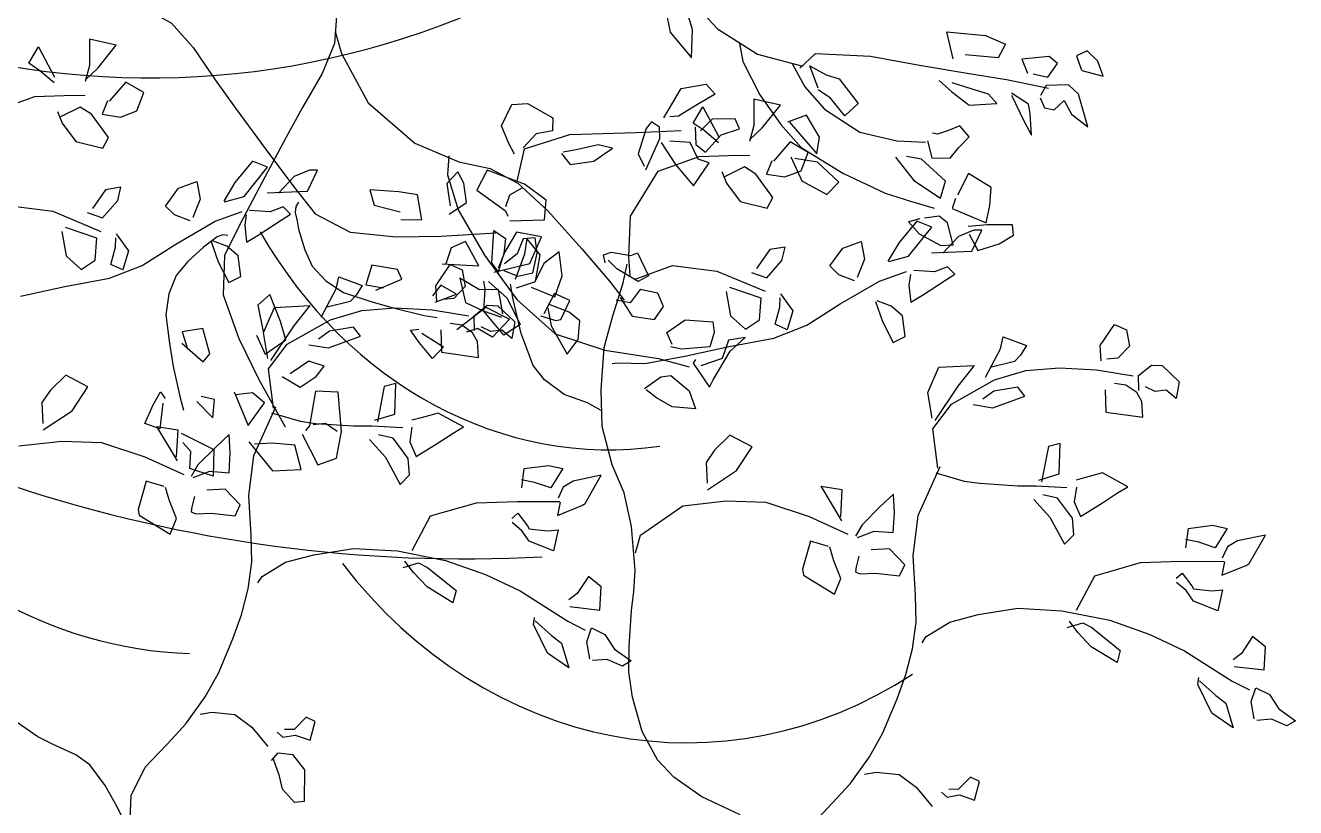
# Model space of a CAD drawing. Header units: millimetres. Extents: x 87938 to 265635, y 330093 to 434310.
# Drawn here: x 237346 to 239171, y 369978 to 371102 of the extents above; entities that cross this region are included whole.
import ezdxf

# ---------------------------------------------------------------- set-up
doc = ezdxf.new("R2010")
doc.units = ezdxf.units.MM

# ---------------------------------------------------------------- blocks, each defined once
blk = doc.blocks.new('A$C02942DF4')
at = {"linetype": 'Continuous'}
for p, q in [((4206.7, 4201), (4211, 4179.1)), ((4234, 4181.8), (4228.1, 4200.5)), ((3867.3, 4179.8), (3873.7, 4157.2)), ((4211, 4179.1), (4232.9, 4152.7)), ((4232.9, 4152.7), (4234, 4181.8)), ((4501.6, 4151.6), (4495.2, 4179.2)), ((4495.2, 4179.2), (4534.9, 4175.5)), ((4534.9, 4175.5), (4555.3, 4166.8)), ((3552.8, 4147.1), (3562.9, 4163.9)), ((3562.9, 4163.9), (3579, 4132.9)), ((3642.4, 4165.7), (3615.1, 4171.8)), ((3615.1, 4171.8), (3615.1, 4144.9)), ((3623.5, 4142.2), (3642.4, 4165.7)), ((4282.4, 4167.3), (4285.6, 4149.1)), ((4555.3, 4166.8), (4547.7, 4152.6)), ((4639.2, 4159.9), (4628, 4154.7)), ((4650.2, 4149.2), (4639.2, 4159.9)), ((3564, 4139.4), (3552.8, 4147.1)), ((3873.7, 4157.2), (3901.1, 4106.6)), ((4285.6, 4149.1), (4303, 4114.7)), ((4344.3, 4142.2), (4360.4, 4157.1)), ((4360.4, 4157.1), (4416.8, 4154.3)), ((4416.8, 4154.3), (4466.9, 4145.2)), ((4547.7, 4152.6), (4513.8, 4155.7)), ((4600, 4153.9), (4571.9, 4151.2)), ((4571.9, 4151.2), (4578, 4137.1)), ((4598.9, 4132.8), (4608.5, 4146.8)), ((4608.5, 4146.8), (4600, 4153.9)), ((4628, 4154.7), (4633.4, 4140.1)), ((4655.6, 4133.8), (4650.2, 4149.2)), ((3578.7, 4126.9), (3564, 4139.4)), ((3615.1, 4144.9), (3610.5, 4128.3)), ((3611, 4130.2), (3623.5, 4142.2)), ((4363, 4121.5), (4354.6, 4144.5)), ((4354.6, 4144.5), (4371.2, 4135.1)), ((4371.2, 4135.1), (4384.6, 4131.1)), ((4466.9, 4145.2), (4513.9, 4137.3)), ((4513.9, 4137.3), (4556.2, 4130.3)), ((4583.7, 4136.3), (4598.9, 4132.8)), ((4633.7, 4139.8), (4655.6, 4133.8)), ((3652.5, 4127.9), (3635.1, 4108.2)), ((3671, 4117.1), (3652.5, 4127.9)), ((4204.6, 4091.3), (4222.5, 4121.1)), ((4222.5, 4121.1), (4247.9, 4125.6)), ((4247.9, 4125.6), (4257.3, 4115.3)), ((4375.8, 4111.3), (4362.9, 4119.9)), ((4384.6, 4131.1), (4404.2, 4106)), ((4487.2, 4129.6), (4500.3, 4117.7)), ((4520.9, 4120.5), (4500.4, 4127)), ((4538, 4115.5), (4520.9, 4120.5)), ((4556.2, 4130.3), (4599.4, 4121.5)), ((4597.1, 4124.3), (4591.1, 4113.9)), ((4620, 4125.1), (4597.1, 4124.3)), ((4630.1, 4115.3), (4620, 4125.1)), ((3633.4, 4108.5), (3628, 4094.8)), ((3663.6, 4098.2), (3671, 4117.1)), ((4257.3, 4115.3), (4239.1, 4104.9)), ((4324.3, 4104.3), (4296.9, 4110.3)), ((4296.9, 4110.3), (4297, 4083.4)), ((4303, 4114.7), (4324.7, 4084.4)), ((4390.2, 4093.2), (4375.8, 4111.3)), ((4500.3, 4117.7), (4518, 4104.1)), ((4546.4, 4105.7), (4538, 4115.5)), ((4561.5, 4114.3), (4574.2, 4088.2)), ((4578.8, 4105.2), (4561.6, 4116.5)), ((4591, 4111.5), (4595.3, 4101.4)), ((4605.1, 4099.2), (4615.5, 4108.9)), ((4615.5, 4108.9), (4622.9, 4095)), ((4639.7, 4081.8), (4630.1, 4115.3)), ((3582.4, 4097.6), (3586.9, 4085.6)), ((3605.5, 4102.2), (3585.2, 4092)), ((3617, 4094.8), (3605.5, 4102.2)), ((3634.6, 4070.8), (3617, 4094.8)), ((3628, 4094.8), (3646.9, 4091.9)), ((3646.9, 4091.9), (3663.6, 4098.2)), ((3901.1, 4106.6), (3948.9, 4065.2)), ((4038.1, 4082.9), (4048.7, 4104.8)), ((4048.7, 4104.8), (4064.8, 4106)), ((4064.8, 4106), (4090.7, 4091.2)), ((4239.1, 4104.9), (4219.7, 4093)), ((4234.7, 4085.7), (4244.7, 4102.5)), ((4244.7, 4102.5), (4260.9, 4071.5)), ((4305.4, 4080.8), (4324.3, 4104.3)), ((4351, 4093.8), (4331.6, 4086.6)), ((4364.2, 4071.2), (4351, 4093.8)), ((4404.2, 4106), (4390.2, 4093.2)), ((4518, 4104.1), (4546.4, 4105.7)), ((4580.7, 4095.5), (4578.8, 4105.2)), ((4582, 4073.5), (4580.7, 4095.5)), ((4595.3, 4101.4), (4605.1, 4099.2)), ((4622.9, 4095), (4639.7, 4081.8)), ((3586.9, 4085.6), (3601, 4066.7)), ((4045.4, 4064.9), (4038.1, 4082.9)), ((4090.7, 4091.2), (4090.4, 4077.8)), ((4192.1, 4087), (4186.6, 4080.1)), ((4200.3, 4081.4), (4192.1, 4087)), ((4200.4, 4069.8), (4200.3, 4081.4)), ((4219.7, 4093), (4210.8, 4092.3)), ((4245.9, 4078), (4234.7, 4085.7)), ((4236.9, 4082), (4237.3, 4063.8)), ((4254.3, 4089.9), (4242.1, 4077.9)), ((4277.9, 4090.1), (4254.3, 4089.9)), ((4282.1, 4080), (4277.9, 4090.1)), ((4297, 4083.4), (4292.4, 4066.9)), ((4292.8, 4068.8), (4305.4, 4080.8)), ((4324.7, 4084.4), (4345.6, 4060.8)), ((4333.6, 4086.7), (4361.7, 4054.3)), ((4508.4, 4082.9), (4496.9, 4078.3)), ((4518.1, 4071.5), (4508.4, 4082.9)), ((4574.2, 4088.2), (4582, 4073.5)), ((3628.9, 4059.9), (3634.6, 4070.8)), ((4073.5, 4074.8), (4060.1, 4060.3)), ((4090.4, 4077.8), (4073.5, 4074.8)), ((4186.6, 4080.1), (4178.2, 4054.2)), ((4186.2, 4037.9), (4200.4, 4069.8)), ((4260.6, 4065.5), (4245.9, 4078)), ((4247.2, 4055.9), (4263.4, 4073.8)), ((4263.4, 4073.8), (4282.1, 4080)), ((4361.7, 4054.3), (4364.2, 4071.2)), ((4485.5, 4074.5), (4480.4, 4075.3)), ((4496.9, 4078.3), (4485.5, 4074.5)), ((4506.9, 4060.2), (4518.1, 4071.5)), ((3601, 4066.7), (3628.9, 4059.9)), ((3948.9, 4065.2), (3994.3, 4045.9)), ((4051.3, 4053.9), (4045.4, 4064.9)), ((4114.6, 4058.2), (4101.2, 4055.8)), ((4137.1, 4063.6), (4114.6, 4058.2)), ((4132.8, 4046.8), (4151.9, 4059.9)), ((4151.9, 4059.9), (4137.1, 4063.6)), ((4202, 4065.9), (4216.5, 4043.2)), ((4231.6, 4065.8), (4210.9, 4067.3)), ((4239.7, 4048.9), (4231.6, 4065.8)), ((4237.3, 4063.8), (4247.2, 4055.9)), ((4334.3, 4066.4), (4317, 4046.7)), ((4352.9, 4055.6), (4334.3, 4066.4)), ((4345.4, 4036.8), (4352.9, 4055.6)), ((4345.6, 4060.8), (4388.3, 4034.4)), ((4475.2, 4067.6), (4479.8, 4050)), ((4498.6, 4049.6), (4506.9, 4060.2)), ((3782.4, 4046.7), (3764.3, 4024.8)), ((3797.8, 4040.4), (3782.4, 4046.7)), ((3984, 4052), (3982.4, 4032.7)), ((3994.3, 4045.9), (4026.3, 4039)), ((4099.4, 4054.5), (4108.4, 4043.1)), ((4108.4, 4043.1), (4132.8, 4046.8)), ((4178.2, 4054.2), (4184.4, 4041.5)), ((4216.5, 4043.2), (4235.2, 4021.4)), ((4235.2, 4021.4), (4251.1, 4045)), ((4251.1, 4045), (4239.7, 4048.9)), ((4315.3, 4047.1), (4309.8, 4033.3)), ((4334.9, 4051.2), (4346.3, 4026.5)), ((4362.3, 4045.8), (4338.9, 4049.4)), ((4384.1, 4025.2), (4362.3, 4045.8)), ((4442.3, 4050.8), (4461.3, 4026.8)), ((4469.2, 4048.9), (4453.6, 4051.6)), ((4493.6, 4026.3), (4469.2, 4048.9)), ((4479.8, 4050), (4498.6, 4049.6)), ((3773.8, 4010.6), (3797.8, 4040.4)), ((3825.3, 4030.8), (3809.1, 4013.8)), ((3841, 4037.4), (3825.3, 4030.8)), ((3838.9, 4015.8), (3849.2, 4037.3)), ((3849.2, 4037.3), (3841, 4037.4)), ((3993.3, 4035.9), (3981.8, 4023.9)), ((3982.4, 4032.7), (3993.5, 3996.7)), ((3999.4, 4024.1), (3993.3, 4035.9)), ((4023.4, 4037.4), (4012.7, 4016.9)), ((4061.5, 4023), (4023.4, 4037.4)), ((4026.3, 4039), (4054.6, 4024.2)), ((4264.2, 4036.2), (4268.8, 4024.1)), ((4287.3, 4040.8), (4267, 4030.5)), ((4298.9, 4033.3), (4287.3, 4040.8)), ((4316.4, 4009.4), (4298.9, 4033.3)), ((4309.8, 4033.3), (4328.8, 4030.5)), ((4328.8, 4030.5), (4345.4, 4036.8)), ((4388.3, 4034.4), (4431.6, 4013.8)), ((4517.2, 4033.9), (4505.9, 4011.7)), ((4540.7, 4019.5), (4517.2, 4033.9)), ((3631.6, 4017.4), (3618, 3998.1)), ((3647.4, 4019.9), (3631.6, 4017.4)), ((3644, 4006.4), (3647.4, 4019.9)), ((3693.2, 4000.6), (3706.4, 4018.9)), ((3706.4, 4018.9), (3725.1, 4025.7)), ((3725.1, 4025.7), (3728.6, 4007.6)), ((3764.3, 4024.8), (3752.8, 4005.6)), ((3797.5, 4014.1), (3838.9, 4015.8)), ((3932.6, 4015.2), (3902.9, 4017.3)), ((3902.9, 4017.3), (3907.4, 4001.4)), ((3981.8, 4023.9), (3985.4, 4001)), ((4002.2, 4004.4), (3999.4, 4024.1)), ((4012.7, 4016.9), (4042.2, 3995.9)), ((4046.6, 4012.1), (4059.2, 4019.3)), ((4054.6, 4024.2), (4085.6, 3995.7)), ((4083.9, 4006.7), (4061.5, 4023)), ((4268.8, 4024.1), (4282.8, 4005.3)), ((4346.3, 4026.5), (4371.9, 4012.6)), ((4371.9, 4012.6), (4384.1, 4025.2)), ((4461.3, 4026.8), (4488.7, 4008.7)), ((4488.7, 4008.7), (4493.6, 4026.3)), ((4539.1, 4001.2), (4540.7, 4019.5)), ((3628.4, 3988.5), (3644, 4006.4)), ((3728.6, 4007.6), (3721.2, 3988.8)), ((3753.8, 4005), (3773.8, 4010.6)), ((3951.9, 4012.2), (3932.6, 4015.2)), ((3956.1, 3986.6), (3951.9, 4012.2)), ((3984.2, 3992.4), (4002.2, 4004.4)), ((4042.3, 4000.1), (4046.6, 4012.1)), ((4082, 3986.5), (4083.9, 4006.7)), ((4282.8, 4005.3), (4310.8, 3998.4)), ((4310.8, 3998.4), (4316.4, 4009.4)), ((4431.6, 4013.8), (4457.8, 4005.6)), ((4457.8, 4005.6), (4482, 3998.5)), ((4504, 4008.5), (4500.4, 3998.2)), ((3612.7, 3993.9), (3628.4, 3988.5)), ((3702.3, 3991.6), (3693.2, 4000.6)), ((3718.3, 3985.4), (3702.3, 3991.6)), ((3744.2, 3985.2), (3771.7, 3994.9)), ((3775.9, 3991.8), (3774.4, 3980.9)), ((3800.6, 3994.7), (3779.2, 3996)), ((3813.9, 3999.8), (3800.6, 3994.7)), ((3811.8, 3986.2), (3821.3, 3992.3)), ((3821.3, 3992.3), (3813.9, 3999.8)), ((3907.4, 4001.4), (3934, 3994.7)), ((3993.5, 3996.7), (4020.5, 3950.4)), ((4042.2, 3995.9), (4044.5, 3990.4)), ((4085.6, 3995.7), (4120.5, 3956.9)), ((4487.1, 3990.4), (4472.3, 3988.3)), ((4495.6, 3983.3), (4487.1, 3990.4)), ((4500.4, 3998.2), (4535.5, 3983.3)), ((4535.5, 3983.3), (4539.1, 4001.2)), ((3622.6, 3967.6), (3590.4, 3978.6)), ((3703.8, 3961.6), (3744.2, 3985.2)), ((3774.4, 3980.9), (3776.2, 3963.5)), ((3788.2, 3970.6), (3811.8, 3986.2)), ((3934.8, 3986.9), (3956.1, 3986.6)), ((4046.5, 3985.5), (4082, 3986.5)), ((4464.3, 3985.2), (4446.1, 3963.3)), ((4467.5, 3987.5), (4455.7, 3984.5)), ((4455.7, 3984.5), (4466.7, 3972.1)), ((4455.7, 3949.1), (4479.7, 3979)), ((4479.7, 3979), (4464.3, 3985.2)), ((4501.6, 3960.8), (4495.6, 3983.3)), ((4536.8, 3981.5), (4516.9, 3979.5)), ((4562.3, 3981.4), (4536.8, 3981.5)), ((4563.5, 3970.9), (4562.3, 3981.4)), ((3586.8, 3974.4), (3591, 3949.4)), ((3620.8, 3945.2), (3622.6, 3967.6)), ((3641.9, 3958.4), (3642.1, 3968)), ((3642.6, 3972.1), (3655.1, 3954.7)), ((3740.1, 3964.2), (3747.3, 3943.5)), ((3755.9, 3959.6), (3741.5, 3965)), ((3776.2, 3963.5), (3788.2, 3970.6)), ((4000.9, 3964.4), (3986.4, 3957.9)), ((4014.7, 3939.2), (4000.9, 3964.4)), ((4027.9, 3942.3), (4030, 3975.7)), ((4030, 3975.7), (4042.2, 3967.4)), ((4042.2, 3967.4), (4040.4, 3952.1)), ((4053.4, 3974), (4041.5, 3953.7)), ((4078.9, 3969.2), (4053.4, 3974)), ((4060.2, 3967), (4054, 3951.6)), ((4072.6, 3968), (4060.2, 3967)), ((4064, 3967.4), (4061.5, 3951.3)), ((4077.8, 3950.5), (4064, 3967.4)), ((4067.2, 3941.8), (4078.9, 3969.2)), ((4074.5, 3952.2), (4072.6, 3968)), ((4388.2, 3957.5), (4407, 3964.2)), ((4407, 3964.2), (4410.5, 3946.2)), ((4466.7, 3972.1), (4489, 3960)), ((4507.1, 3969.4), (4490.9, 3952.3)), ((4522.8, 3976), (4507.1, 3969.4)), ((4517.9, 3971.8), (4526.9, 3955.1)), ((4520.7, 3954.4), (4531, 3975.9)), ((4531, 3975.9), (4522.8, 3976)), ((4548.8, 3962), (4563.5, 3970.9)), ((3637, 3940.8), (3641.9, 3958.4)), ((3655.1, 3954.7), (3649.3, 3935.3)), ((3669.3, 3939.7), (3703.8, 3961.6)), ((3767.7, 3949.4), (3755.9, 3959.6)), ((3986.4, 3957.9), (3980.8, 3941.2)), ((4020.5, 3950.4), (4053.7, 3904.8)), ((4040.4, 3952.1), (4033.9, 3930.7)), ((4041.5, 3953.7), (4034.6, 3936.9)), ((4054, 3951.6), (4041.2, 3941.5)), ((4061.5, 3951.3), (4052, 3925.4)), ((4070.1, 3932.1), (4074.5, 3952.2)), ((4072.7, 3923.3), (4077.8, 3950.5)), ((4097.1, 3953.6), (4081.5, 3941.7)), ((4100.3, 3929.2), (4097.1, 3953.6)), ((4120.5, 3956.9), (4148.8, 3923.7)), ((4142.7, 3950.7), (4150.6, 3953.4)), ((4144.3, 3942.4), (4142.7, 3950.7)), ((4150.6, 3953.4), (4170.6, 3949.9)), ((4170.6, 3949.9), (4177.6, 3952.8)), ((4177.6, 3952.8), (4189, 3929.2)), ((4313.4, 3956), (4299.8, 3936.6)), ((4329.2, 3958.5), (4313.4, 3956)), ((4325.8, 3944.9), (4329.2, 3958.5)), ((4375, 3939.2), (4388.2, 3957.5)), ((4446.1, 3963.3), (4434.6, 3944.2)), ((4479.4, 3952.6), (4520.7, 3954.4)), ((4489, 3960), (4501.6, 3960.8)), ((4526.9, 3955.1), (4548.8, 3962)), ((3591, 3949.4), (3606.7, 3935.7)), ((3606.7, 3935.7), (3620.8, 3945.2)), ((3635.6, 3926.6), (3669.3, 3939.7)), ((3649.3, 3935.3), (3637, 3940.8)), ((3747.3, 3943.5), (3758.1, 3922.1)), ((3770.4, 3928.4), (3767.7, 3949.4)), ((3904.8, 3940), (3898.8, 3919.7)), ((3931.3, 3935.4), (3904.8, 3940)), ((3970.5, 3918.9), (3985.2, 3940.7)), ((3977.1, 3941.2), (4014.7, 3939.2)), ((3985.2, 3940.7), (3997.5, 3935.1)), ((4035, 3932.8), (4027.9, 3942.3)), ((4030, 3932.9), (4067.2, 3941.8)), ((4081.5, 3941.7), (4072.4, 3923.5)), ((4156.3, 3936.3), (4147.5, 3945)), ((4310.3, 3927), (4325.8, 3944.9)), ((4384.1, 3930.2), (4375, 3939.2)), ((4410.5, 3946.2), (4403.1, 3927.3)), ((4435.6, 3943.6), (4455.7, 3949.1)), ((4495.7, 3938.3), (4482.5, 3933.2)), ((4503.2, 3930.8), (4495.7, 3938.3)), ((3589.8, 3918.1), (3635.6, 3926.6)), ((3758.1, 3922.1), (3770.4, 3928.4)), ((3868.3, 3915.8), (3871, 3928)), ((3871, 3928), (3895.1, 3919.1)), ((3908.9, 3914.2), (3935.7, 3925.7)), ((3935.7, 3925.7), (3931.3, 3935.4)), ((4015.3, 3914.6), (3995.1, 3926.6)), ((3995.1, 3926.6), (4001, 3901.6)), ((3997.5, 3935.1), (4000.8, 3918.2)), ((4040.2, 3934.5), (4054.9, 3928.8)), ((4054.9, 3928.8), (4070.1, 3932.1)), ((4092.7, 3907.4), (4100.3, 3929.2)), ((4178.1, 3923.4), (4156.3, 3936.3)), ((4189, 3929.2), (4178.1, 3923.4)), ((4294.5, 3932.5), (4310.3, 3927)), ((4400.2, 3923.9), (4384.1, 3930.2)), ((4426.1, 3923.7), (4453.5, 3933.5)), ((4457.8, 3930.4), (4456.2, 3919.5)), ((4482.5, 3933.2), (4461.1, 3934.6)), ((4470, 3909.1), (4493.7, 3924.7)), ((4493.7, 3924.7), (4503.2, 3930.8)), ((3544.3, 3908.3), (3589.8, 3918.1)), ((3852.9, 3886.6), (3868.3, 3915.8)), ((3895.1, 3919.1), (3888.8, 3909.3)), ((3898.8, 3919.7), (3916.9, 3916.9)), ((3975.7, 3919.6), (3967.1, 3908.7)), ((3971.7, 3903.2), (3970.5, 3918.9)), ((3991.8, 3910.1), (3975.7, 3919.6)), ((4000.8, 3918.2), (3988.9, 3905.9)), ((4034.8, 3915), (4015.3, 3914.6)), ((4019.7, 3892.9), (4021.2, 3915.4)), ((4021.2, 3915.4), (4019.9, 3923.7)), ((4024.6, 3923.2), (4043.9, 3906)), ((4039.3, 3890.1), (4034.8, 3915)), ((4053.3, 3916.6), (4072.7, 3923.3)), ((4068.3, 3917.4), (4092.7, 3907.4)), ((4148.8, 3923.7), (4163.9, 3904.2)), ((4180.4, 3915.1), (4170.2, 3901.3)), ((4198.3, 3911.4), (4180.4, 3915.1)), ((4204.1, 3897.7), (4198.3, 3911.4)), ((4268.6, 3912.9), (4272.9, 3888)), ((4304.5, 3906.2), (4272.3, 3917.1)), ((4385.7, 3900.2), (4426.1, 3923.7)), ((4456.2, 3919.5), (4458.1, 3902.1)), ((3800.2, 3909.9), (3787.7, 3899)), ((3787.7, 3899), (3793.2, 3872.1)), ((3811.1, 3882.2), (3800.2, 3909.9)), ((3805, 3896.7), (3841.2, 3898.5)), ((3841.2, 3898.5), (3824.4, 3877.3)), ((3882.7, 3902.7), (3857.8, 3896.5)), ((3888.8, 3909.3), (3882.7, 3902.7)), ((3969.8, 3902.2), (3991.8, 3910.1)), ((3988.9, 3905.9), (3977.6, 3904.8)), ((4001, 3901.6), (4019, 3893.3)), ((4009.8, 3888.1), (4023.4, 3899)), ((4023.4, 3899), (4034.2, 3898.4)), ((4034.2, 3898.4), (4051.8, 3881.9)), ((4043.9, 3906), (4057.2, 3879.2)), ((4053.7, 3904.8), (4092.9, 3869.7)), ((4092.2, 3911), (4081.3, 3890.2)), ((4107.3, 3891.8), (4086.2, 3900)), ((4108.2, 3903.6), (4092.2, 3911)), ((4098.7, 3884.1), (4108.2, 3903.6)), ((4170.2, 3901.3), (4155.7, 3904.2)), ((4159.9, 3906.8), (4172.2, 3887.7)), ((4302.7, 3883.8), (4304.5, 3906.2)), ((4323.8, 3897), (4323.9, 3906.6)), ((4324.5, 3910.7), (4336.9, 3893.3)), ((4351.2, 3878.3), (4385.7, 3900.2)), ((4422, 3902.8), (4429.1, 3882.1)), ((4437.8, 3898.1), (4423.4, 3903.5)), ((4458.1, 3902.1), (4470, 3909.1)), ((3793.8, 3870.9), (3805, 3896.7)), ((3862.3, 3883.8), (3894.5, 3893.4)), ((3894.5, 3893.4), (3928.7, 3896.2)), ((3928.7, 3896.2), (3966.8, 3894)), ((3966.8, 3894), (4004.4, 3887.9)), ((3992.2, 3873.9), (4021.8, 3897)), ((4010.1, 3873), (4009.8, 3888.1)), ((4019, 3893.3), (4038.1, 3886.6)), ((4040.3, 3868.3), (4019.7, 3892.9)), ((4021.8, 3897), (4046.3, 3884.6)), ((4078.1, 3887.9), (4093.6, 3883.2)), ((4085.4, 3896.2), (4088.9, 3877.9)), ((4118.4, 3882.8), (4107.3, 3891.8)), ((4172.2, 3887.7), (4194.9, 3884.4)), ((4194.9, 3884.4), (4204.1, 3897.7)), ((4272.9, 3888), (4288.5, 3874.3)), ((4318.8, 3879.4), (4323.8, 3897)), ((4336.9, 3893.3), (4331.1, 3873.8)), ((4449.5, 3887.9), (4437.8, 3898.1)), ((4452.2, 3866.9), (4449.5, 3887.9)), ((3731.3, 3874.9), (3710.3, 3871.6)), ((3738.5, 3849), (3731.3, 3874.9)), ((3824.4, 3877.3), (3800.9, 3842.3)), ((3816.7, 3863.5), (3811.1, 3882.2)), ((3818.1, 3858.8), (3862.3, 3883.8)), ((3861.4, 3872.2), (3850, 3864)), ((3886.1, 3876.4), (3861.4, 3872.2)), ((3893.2, 3867), (3886.1, 3876.4)), ((3944.7, 3873.2), (3953, 3874.5)), ((3953.6, 3860.7), (3944.7, 3873.2)), ((3975.7, 3873.6), (3976.3, 3850.8)), ((3997.1, 3878.3), (3985.2, 3880)), ((4008.3, 3870.6), (3997.1, 3878.3)), ((4013.3, 3874.9), (4001.6, 3871.1)), ((4028.6, 3866.2), (4013.3, 3874.9)), ((4027.1, 3871.9), (4017.1, 3876.8)), ((4038.4, 3873.2), (4027.1, 3871.9)), ((4046.3, 3884.6), (4028.6, 3866.2)), ((4048.6, 3864.7), (4038.4, 3873.2)), ((4057.2, 3879.2), (4040.3, 3868.3)), ((4051.8, 3881.9), (4048.6, 3864.7)), ((4088.9, 3877.9), (4105.2, 3848.8)), ((4093.6, 3883.2), (4098.7, 3884.1)), ((4116.5, 3863.6), (4118.4, 3882.8)), ((4207.6, 3870.9), (4226.6, 3883.9)), ((4226.6, 3883.9), (4254.8, 3882)), ((4254.8, 3882), (4256.3, 3870.9)), ((4288.5, 3874.3), (4302.7, 3883.8)), ((4317.4, 3865.2), (4351.2, 3878.3)), ((4331.1, 3873.8), (4318.8, 3879.4)), ((4429.1, 3882.1), (4440, 3860.7)), ((4652.3, 3857.5), (4667, 3879.2)), ((4667, 3879.2), (4679.4, 3873.7)), ((4679.4, 3873.7), (4682.6, 3856.8)), ((3709.7, 3860.1), (3731.6, 3840.9)), ((3710.3, 3871.6), (3715.6, 3854)), ((3786.5, 3868.1), (3795.5, 3848.7)), ((3798.2, 3844.3), (3793.8, 3870.9)), ((3795.5, 3848.7), (3816.7, 3863.5)), ((3860.5, 3855.2), (3893.2, 3867)), ((3967.2, 3844.4), (3953.6, 3860.7)), ((3956.2, 3870.1), (3978.5, 3856.1)), ((4013.3, 3861.6), (4008.3, 3870.6)), ((4014.5, 3845.3), (4013.3, 3861.6)), ((4092.9, 3869.7), (4143.9, 3852.7)), ((4105.2, 3848.8), (4116.5, 3863.6)), ((4213.1, 3858.5), (4207.6, 3870.9)), ((4256.3, 3870.9), (4251.8, 3856.3)), ((4270.9, 3863), (4264.6, 3844.4)), ((4288.1, 3865.7), (4270.9, 3863)), ((4271.6, 3856.7), (4317.4, 3865.2)), ((4272.8, 3851.7), (4288.1, 3865.7)), ((4440, 3860.7), (4452.2, 3866.9)), ((4550.2, 3854.3), (4552.8, 3866.6)), ((4552.8, 3866.6), (4576.9, 3857.7)), ((3731.6, 3840.9), (3738.5, 3849)), ((3798.7, 3833.5), (3818.1, 3858.8)), ((3840.2, 3858.4), (3860.5, 3855.2)), ((3978.5, 3856.1), (3967.2, 3844.4)), ((3976.3, 3850.8), (4014.5, 3845.3)), ((4143.9, 3852.7), (4199.1, 3844.4)), ((4185.1, 3839), (4226.1, 3846.8)), ((4222.7, 3853.9), (4211.6, 3856.1)), ((4251.8, 3856.3), (4222.7, 3853.9)), ((4226.1, 3846.8), (4271.6, 3856.7)), ((4255.3, 3822.4), (4272.8, 3851.7)), ((4534.7, 3825.2), (4550.2, 3854.3)), ((4570.6, 3847.8), (4564.5, 3841.3)), ((4576.9, 3857.7), (4570.6, 3847.8)), ((4653.6, 3841.7), (4652.3, 3857.5)), ((4682.6, 3856.8), (4670.7, 3844.5)), ((3803.9, 3793.3), (3798.7, 3833.5)), ((3840.1, 3841.5), (3821, 3828.4)), ((3855.9, 3836.3), (3840.1, 3841.5)), ((3847.9, 3825.7), (3855.9, 3836.3)), ((4151.4, 3839.1), (4156.9, 3839.8)), ((4156.9, 3839.8), (4185.1, 3839)), ((4199.1, 3844.4), (4230.7, 3835.6)), ((4237.2, 3843.3), (4234.6, 3839.6)), ((4234.6, 3839.6), (4251.5, 3814.9)), ((4264.6, 3844.4), (4242.7, 3836.7)), ((4475.6, 3809.5), (4486.8, 3835.3)), ((4486.8, 3835.3), (4523, 3837)), ((4523, 3837), (4506.3, 3815.9)), ((4564.5, 3841.3), (4539.7, 3835.1)), ((4576.3, 3831.9), (4610.6, 3834.8)), ((4610.6, 3834.8), (4648.7, 3832.5)), ((4670.7, 3844.5), (4659.4, 3843.4)), ((4691.7, 3826.7), (4705.2, 3837.5)), ((4705.2, 3837.5), (4716.1, 3837)), ((4716.1, 3837), (4733.7, 3820.4)), ((3590.7, 3827), (3574.9, 3811.6)), ((3613.3, 3815.1), (3590.7, 3827)), ((3812.7, 3825.8), (3831.3, 3814.7)), ((3831.3, 3814.7), (3847.9, 3825.7)), ((4184.9, 3813.5), (4201.5, 3825.3)), ((4201.5, 3825.3), (4211.8, 3826.7)), ((4211.8, 3826.7), (4230.5, 3811.2)), ((4251.5, 3814.9), (4255.3, 3822.4)), ((4499.9, 3797.4), (4544.1, 3822.4)), ((4544.1, 3822.4), (4576.3, 3831.9)), ((4648.7, 3832.5), (4686.2, 3826.4)), ((4692, 3811.5), (4691.7, 3826.7)), ((4733.7, 3820.4), (4730.4, 3803.3)), ((3574.9, 3811.6), (3566.1, 3799.1)), ((3597.4, 3790.7), (3613.3, 3815.1)), ((3680.6, 3796.7), (3688.1, 3810.1)), ((3688.1, 3810.1), (3692.9, 3803.3)), ((3763.5, 3810.2), (3777.8, 3775.4)), ((3782.5, 3808.9), (3765, 3806.8)), ((3794.7, 3798.7), (3782.5, 3808.9)), ((3847.1, 3810.7), (3840.9, 3775)), ((3870.2, 3809.8), (3847.1, 3810.7)), ((3873.7, 3769.2), (3870.2, 3809.8)), ((3917.5, 3815.6), (3910.6, 3779.1)), ((3929.6, 3818.5), (3917.5, 3815.6)), ((3928.4, 3787.3), (3929.6, 3818.5)), ((4197, 3803.9), (4186.5, 3812.1)), ((4230.5, 3811.2), (4237.1, 3792.5)), ((4480.1, 3782.9), (4475.6, 3809.5)), ((4506.3, 3815.9), (4482.7, 3780.8)), ((4543.2, 3810.7), (4531.9, 3802.5)), ((4568, 3815), (4543.2, 3810.7)), ((4575, 3805.6), (4568, 3815)), ((4657.5, 3812.2), (4658.1, 3789.3)), ((4678.9, 3816.9), (4667.1, 3818.5)), ((4690.1, 3809.2), (4678.9, 3816.9)), ((4695.1, 3800.1), (4690.1, 3809.2)), ((4708.9, 3810.4), (4699, 3815.3)), ((4720.3, 3811.8), (4708.9, 3810.4)), ((4730.4, 3803.3), (4720.3, 3811.8)), ((3566.1, 3799.1), (3567.1, 3777.6)), ((3671.8, 3777.4), (3680.6, 3796.7)), ((3690.3, 3798.5), (3687.3, 3772.2)), ((3725.1, 3800), (3741.7, 3783.5)), ((3743.3, 3802.1), (3729.8, 3805.3)), ((3741.7, 3783.5), (3743.3, 3802.1)), ((3777.8, 3775.4), (3794.7, 3798.7)), ((4213, 3794.8), (4197, 3803.9)), ((4237.1, 3792.5), (4213, 3794.8)), ((4480.6, 3772.1), (4499.9, 3797.4)), ((4522.1, 3797), (4542.4, 3793.8)), ((4542.4, 3793.8), (4575, 3805.6)), ((4696.4, 3783.9), (4695.1, 3800.1)), ((3567.4, 3771), (3597.4, 3790.7)), ((3907.6, 3780.9), (3928.4, 3787.3)), ((3955.5, 3783.4), (3945.8, 3780.9)), ((3973.1, 3788.3), (3955.5, 3783.4)), ((3999, 3774.1), (3973.1, 3788.3)), ((4658.1, 3789.3), (4696.4, 3783.9)), ((3687.3, 3772.2), (3671.8, 3777.4)), ((3705.3, 3739.1), (3684.2, 3774.5)), ((3684.2, 3774.5), (3705.6, 3771.2)), ((3705.6, 3771.2), (3704.2, 3743.3)), ((3840.9, 3775), (3836.9, 3770.5)), ((3844.7, 3776.7), (3857.4, 3778)), ((3857.4, 3778), (3869.3, 3769.7)), ((3868.6, 3742), (3873.7, 3769.2)), ((3946.1, 3773.8), (3944, 3758.8)), ((3988.5, 3767.8), (3999, 3774.1)), ((4485.7, 3731.8), (4480.6, 3772.1)), ((3542.4, 3754.5), (3586.6, 3759.5)), ((3586.6, 3759.5), (3627.5, 3758.1)), ((3627.5, 3758.1), (3671.8, 3743.5)), ((3709.2, 3767.6), (3742.8, 3750.8)), ((3719.2, 3749), (3710.8, 3757.9)), ((3758.5, 3766.4), (3744.6, 3753.4)), ((3759.6, 3747.4), (3758.5, 3766.4)), ((3778.7, 3758.9), (3802.8, 3729.1)), ((3802.5, 3757.4), (3784.4, 3756.4)), ((3825.9, 3755.4), (3802.5, 3757.4)), ((3832.5, 3730.4), (3825.9, 3755.4)), ((3833.3, 3766.6), (3849.5, 3735)), ((3902.5, 3761.1), (3919, 3743)), ((3926.8, 3762.4), (3911.6, 3765.9)), ((3942.2, 3741.8), (3926.8, 3762.4)), ((3944, 3758.8), (3950.4, 3743.6)), ((3950.4, 3743.6), (3973, 3757.6)), ((3973, 3757.6), (3988.5, 3767.8)), ((4272.5, 3765.5), (4256.7, 3750.1)), ((4295.1, 3753.7), (4272.5, 3765.5)), ((4611.5, 3757.1), (4599.4, 3754.1)), ((4610.2, 3725.8), (4611.5, 3757.1)), ((3671.8, 3743.5), (3711.8, 3725.4)), ((3718, 3731.4), (3719.2, 3749)), ((3744.6, 3753.4), (3726.3, 3735.1)), ((3742.8, 3750.8), (3742.1, 3723.4)), ((3758.3, 3727.1), (3759.6, 3747.4)), ((3849.5, 3735), (3868.6, 3742)), ((3919, 3743), (3934, 3715)), ((3943.7, 3725), (3942.2, 3741.8)), ((4256.7, 3750.1), (4247.9, 3737.6)), ((4279.2, 3729.2), (4295.1, 3753.7)), ((4599.4, 3754.1), (4592.4, 3717.7)), ((3742.1, 3723.4), (3718, 3731.4)), ((3726.3, 3735.1), (3719.5, 3723.3)), ((3802.8, 3729.1), (3832.5, 3730.4)), ((4058.7, 3711.6), (4061.4, 3731.5)), ((4061.4, 3731.5), (4086.1, 3734.6)), ((4086.1, 3734.6), (4100.9, 3731.4)), ((4100.9, 3731.4), (4088.7, 3711.4)), ((4247.9, 3737.6), (4248.9, 3716.2)), ((4249.3, 3709.6), (4279.2, 3729.2)), ((3673.2, 3718.5), (3665, 3689.5)), ((3691.7, 3712.9), (3673.2, 3718.5)), ((3721.5, 3722.1), (3738.6, 3728.7)), ((3738.6, 3728.7), (3758.3, 3727.1)), ((3934, 3715), (3943.7, 3725)), ((4071.9, 3717.2), (4058.4, 3719.8)), ((4088.7, 3711.4), (4071.9, 3717.2)), ((4111.5, 3718.5), (4101.3, 3712.4)), ((4140.1, 3724.5), (4111.5, 3718.5)), ((4123.7, 3695.4), (4140.1, 3724.5)), ((4589.5, 3719.5), (4610.2, 3725.8)), ((4637.3, 3722), (4627.7, 3719.5)), ((4655, 3726.9), (4637.3, 3722)), ((4680.9, 3712.7), (4655, 3726.9)), ((3697.1, 3698.1), (3693, 3712)), ((3722.9, 3702.8), (3720, 3692)), ((3754.4, 3710.3), (3735.5, 3709.3)), ((3769.9, 3694.1), (3754.4, 3710.3)), ((4101.3, 3712.4), (4096, 3700.9)), ((4387.2, 3677.7), (4366.1, 3713.1)), ((4366.1, 3713.1), (4387.4, 3709.8)), ((4387.4, 3709.8), (4386, 3681.9)), ((4440.4, 3704.9), (4426.4, 3691.9)), ((4441.5, 3685.9), (4440.4, 3704.9)), ((4608.7, 3700.9), (4593.5, 3704.4)), ((4628, 3712.3), (4625.9, 3697.3)), ((4654.8, 3696.1), (4670.3, 3706.3)), ((4670.3, 3706.3), (4680.9, 3712.7)), ((3704.4, 3680.1), (3697.1, 3698.1)), ((3720, 3692), (3719.4, 3686.8)), ((3764.6, 3682.9), (3769.9, 3694.1)), ((4098.2, 3696.9), (4095.4, 3683.3)), ((4095.4, 3683.3), (4120.5, 3693.4)), ((4120.5, 3693.4), (4123.7, 3695.4)), ((4180.8, 3663.1), (4224.2, 3693.1)), ((4224.2, 3693.1), (4268.5, 3698.1)), ((4268.5, 3698.1), (4309.3, 3696.7)), ((4309.3, 3696.7), (4353.6, 3682)), ((4426.4, 3691.9), (4408.1, 3673.6)), ((4584.4, 3699.7), (4600.9, 3681.5)), ((4624, 3680.4), (4608.7, 3700.9)), ((4625.9, 3697.3), (4632.3, 3682.2)), ((4632.3, 3682.2), (4654.8, 3696.1)), ((3665, 3689.5), (3666, 3683.4)), ((3666, 3683.4), (3697.8, 3664)), ((3697.8, 3664), (3704.4, 3680.1)), ((3719.4, 3686.8), (3724.1, 3684.9)), ((3724.1, 3684.9), (3740.1, 3685.5)), ((3740.1, 3685.5), (3764.6, 3682.9)), ((4048.6, 3680.2), (4054.6, 3685.4)), ((4054.6, 3685.4), (4064.5, 3672.5)), ((4353.6, 3682), (4393.6, 3663.9)), ((4440.1, 3665.7), (4441.5, 3685.9)), ((4600.9, 3681.5), (4615.8, 3653.6)), ((4625.5, 3663.5), (4624, 3680.4)), ((4058.8, 3667.6), (4049, 3676.1)), ((4066.5, 3656.8), (4058.8, 3667.6)), ((4064.5, 3672.5), (4066.4, 3669.4)), ((4066.4, 3669.4), (4085.1, 3667.4)), ((4085.1, 3667.4), (4096.1, 3668.5)), ((4096.1, 3668.5), (4091.2, 3646.8)), ((4408.1, 3673.6), (4401.4, 3661.9)), ((4403.4, 3660.7), (4420.4, 3667.2)), ((4420.4, 3667.2), (4440.1, 3665.7)), ((4615.8, 3653.6), (4625.5, 3663.5)), ((4740.5, 3650.1), (4743.2, 3670)), ((4743.2, 3670), (4767.9, 3673.2)), ((4767.9, 3673.2), (4782.8, 3670)), ((4782.8, 3670), (4770.5, 3650)), ((4091.2, 3646.8), (4066.5, 3656.8)), ((4175.4, 3645), (4180.8, 3663.1)), ((4355.1, 3657), (4346.8, 3628.1)), ((4373.6, 3651.4), (4355.1, 3657)), ((4379, 3636.6), (4374.9, 3650.6)), ((4753.7, 3655.8), (4740.2, 3658.4)), ((4770.5, 3650), (4753.7, 3655.8)), ((4783.2, 3651), (4777.8, 3639.4)), ((4793.4, 3657.1), (4783.2, 3651)), ((4822, 3663.1), (4793.4, 3657.1)), ((4805.5, 3633.9), (4822, 3663.1)), ((3816.4, 3635.2), (3845.5, 3642.9)), ((3845.5, 3642.9), (3886, 3649.4)), ((3886, 3649.4), (3931.3, 3646.8)), ((3931.3, 3646.8), (3980.6, 3637.1)), ((4404.8, 3641.4), (4401.9, 3630.5)), ((4436.2, 3648.9), (4417.4, 3647.9)), ((4451.8, 3632.7), (4436.2, 3648.9)), ((3792.2, 3620.7), (3816.4, 3635.2)), ((3936.9, 3629.8), (3952.8, 3634.5)), ((3947.5, 3624.6), (3938.9, 3636.3)), ((3961.5, 3609.9), (3947.5, 3624.6)), ((3952.8, 3634.5), (3962.1, 3629.9)), ((3962.1, 3629.9), (3991.3, 3606.2)), ((3980.6, 3637.1), (4021.5, 3622.6)), ((4346.8, 3628.1), (4347.9, 3622)), ((4386.2, 3618.7), (4379, 3636.6)), ((4401.9, 3630.5), (4401.2, 3625.3)), ((4401.2, 3625.3), (4405.9, 3623.5)), ((4446.4, 3621.4), (4451.8, 3632.7)), ((4780, 3635.5), (4777.3, 3621.9)), ((4777.3, 3621.9), (4802.3, 3631.9)), ((4802.3, 3631.9), (4805.5, 3633.9)), ((3787.7, 3614), (3792.2, 3620.7)), ((4021.5, 3622.6), (4057.1, 3605.8)), ((4127.1, 3620.5), (4115.6, 3603)), ((4140.2, 3610), (4127.1, 3620.5)), ((4347.9, 3622), (4379.6, 3602.5)), ((4379.6, 3602.5), (4386.2, 3618.7)), ((4405.9, 3623.5), (4422, 3624)), ((4422, 3624), (4446.4, 3621.4)), ((4730.4, 3618.8), (4736.5, 3623.9)), ((4740.7, 3606.2), (4730.9, 3614.6)), ((4736.5, 3623.9), (4746.4, 3611.1)), ((3987.9, 3593.7), (3961.5, 3609.9)), ((3991.3, 3606.2), (3987.9, 3593.7)), ((4057.1, 3605.8), (4106, 3574.8)), ((4115.6, 3603), (4107.1, 3596.5)), ((4139, 3586.1), (4140.2, 3610)), ((4748.3, 3595.3), (4740.7, 3606.2)), ((4746.4, 3611.1), (4748.3, 3608)), ((4748.3, 3608), (4766.9, 3605.9)), ((4766.9, 3605.9), (4777.9, 3607)), ((4777.9, 3607), (4773.1, 3585.3)), ((4108.2, 3589.9), (4139, 3586.1)), ((4527.3, 3581.5), (4567.9, 3588)), ((4567.9, 3588), (4613.1, 3585.4)), ((4613.1, 3585.4), (4662.4, 3575.7)), ((4773.1, 3585.3), (4748.3, 3595.3)), ((4070.7, 3571.2), (4071.8, 3578.5)), ((4072.6, 3575.2), (4089.3, 3560.1)), ((4106, 3574.8), (4124, 3565.7)), ((4474, 3559.2), (4498.3, 3573.7)), ((4498.3, 3573.7), (4527.3, 3581.5)), ((4618.7, 3568.3), (4634.7, 3573)), ((4629.4, 3563.1), (4620.8, 3574.8)), ((4634.7, 3573), (4644, 3568.4)), ((4662.4, 3575.7), (4703.3, 3561.2)), ((4085.3, 3541.9), (4070.7, 3571.2)), ((4089.3, 3560.1), (4099.4, 3552.2)), ((4125.4, 3553.6), (4130.2, 3567.9)), ((4130.2, 3567.9), (4144.2, 3561.2)), ((4144.2, 3561.2), (4154.1, 3546.1)), ((4643.3, 3548.4), (4629.4, 3563.1)), ((4644, 3568.4), (4673.1, 3544.7)), ((4703.3, 3561.2), (4738.9, 3544.3)), ((4099.4, 3552.2), (4107, 3526.8)), ((4128.7, 3536.1), (4125.4, 3553.6)), ((4469.6, 3552.5), (4474, 3559.2)), ((4669.8, 3532.3), (4643.3, 3548.4)), ((4808.9, 3559.1), (4797.5, 3541.5)), ((4822, 3548.5), (4808.9, 3559.1)), ((4820.8, 3524.7), (4822, 3548.5)), ((4107, 3526.8), (4085.3, 3541.9)), ((4146.4, 3535.5), (4131.3, 3534.4)), ((4162, 3528.7), (4146.4, 3535.5)), ((4154.1, 3546.1), (4171.2, 3534)), ((4171.2, 3534), (4162, 3528.7)), ((4673.1, 3544.7), (4669.8, 3532.3)), ((4738.9, 3544.3), (4787.9, 3513.3)), ((4797.5, 3541.5), (4789, 3535.1)), ((4790, 3528.4), (4820.8, 3524.7)), ((4752.6, 3509.7), (4753.6, 3517.1)), ((4767.1, 3480.4), (4752.6, 3509.7)), ((4754.5, 3513.7), (4771.1, 3498.6)), ((4787.9, 3513.3), (4805.8, 3504.2)), ((4771.1, 3498.6), (4781.3, 3490.7)), ((4807.3, 3492.2), (4812.1, 3506.5)), ((4812.1, 3506.5), (4826.1, 3499.7)), ((4826.1, 3499.7), (4835.9, 3484.7)), ((3728.8, 3479.3), (3740.8, 3481.4)), ((3740.8, 3481.4), (3764.3, 3478.9)), ((4781.3, 3490.7), (4788.9, 3465.3)), ((4810.5, 3474.7), (4807.3, 3492.2)), ((4835.9, 3484.7), (4853, 3472.6)), ((3764.3, 3478.9), (3781.7, 3465.9)), ((3837.5, 3476.3), (3825.2, 3463.7)), ((3846.8, 3471.7), (3837.5, 3476.3)), ((3841.7, 3452.7), (3846.8, 3471.7)), ((4788.9, 3465.3), (4767.1, 3480.4)), ((4828.2, 3474.1), (4813.1, 3472.9)), ((4843.9, 3467.3), (4828.2, 3474.1)), ((4853, 3472.6), (4843.9, 3467.3)), ((3781.7, 3465.9), (3798.1, 3446.1)), ((3807.7, 3460.8), (3813.6, 3455.8)), ((3813.6, 3455.8), (3826.3, 3457.9)), ((3825.2, 3463.7), (3815.3, 3463.7)), ((3826.3, 3457.9), (3841.7, 3452.7)), ((3801.8, 3431.9), (3808.7, 3439.8)), ((3810.2, 3415.9), (3803.9, 3433.2)), ((3808.7, 3439.8), (3823.6, 3438)), ((3823.6, 3438), (3835.8, 3422.3)), ((3813.3, 3402.5), (3810.2, 3415.9)), ((3835.8, 3422.3), (3835.5, 3389.9)), ((4410.6, 3417.8), (4422.7, 3420)), ((4422.7, 3420), (4446.1, 3417.4)), ((4446.1, 3417.4), (4463.5, 3404.5)), ((4463.5, 3404.5), (4479.9, 3384.7)), ((4519.3, 3414.8), (4507.1, 3402.3)), ((4528.6, 3410.3), (4519.3, 3414.8)), ((4523.6, 3391.3), (4528.6, 3410.3)), ((3825.6, 3388.7), (3813.3, 3402.5)), ((3835.5, 3389.9), (3825.6, 3388.7)), ((4489.5, 3399.3), (4495.4, 3394.3)), ((4495.4, 3394.3), (4508.1, 3396.5)), ((4507.1, 3402.3), (4497.2, 3402.2)), ((4508.1, 3396.5), (4523.6, 3391.3))]:
    blk.add_line(p, q, dxfattribs=at)
for points in [[(3869.5, 4209.6), (3866.7, 4167.4), (3853.9, 4136.6), (3833.7, 4101.8), (3816.5, 4070.5), (3792.3, 4025.2), (3769.4, 3981.7), (3753.8, 3950), (3752.4, 3909.4), (3768.3, 3864.7), (3788.7, 3823.3), (3815.9, 3774)], [(3981, 4449), (3987.7, 4458.8), (3989, 4450.6), (3992.6, 4441.2), (3998.1, 4429.1), (4003.6, 4423.6), (4013.8, 4421.5), (4025.3, 4421.2), (4051, 4421.9), (4085.6, 4418.2), (4115, 4406.9), (4148.5, 4387.2), (4168.2, 4365.8), (4177.3, 4342.1), (4187.4, 4306.8), (4201.5, 4268.4), (4218.9, 4226.5), (4259.6, 4182.5), (4300.6, 4156.5), (4347.1, 4144)], [(3547.5, 4247.9), (3571.3, 4239.7), (3596.9, 4232.5), (3627.1, 4222.4), (3662.3, 4208.8), (3699.1, 4188.1), (3721.4, 4163.3), (3744.1, 4130.1), (3764.9, 4101.1), (3795.5, 4059.8), (3824.8, 4020.4), (3846.7, 3992.7), (3882.8, 3974), (3930, 3969), (3976.1, 3969.6), (4032.3, 3973)], [(4336.3, 4146.8), (4349.4, 4122.9), (4369.4, 4100.2), (4405.8, 4076.5), (4443.9, 4067.7), (4473.1, 4066.2)], [(3488, 3990.8), (3487, 4010.2), (3488.7, 4051.8), (3516.9, 4097.9), (3558.9, 4112.9), (3598.9, 4114.5), (3610.8, 4113.9)], [(4054, 4026.2), (4061.5, 4059.2), (4108.2, 4074), (4176.2, 4076.1), (4222.4, 4078.1)], [(4169.9, 3929.3), (4168.8, 3948.7), (4170.5, 3990.3), (4198.8, 4036.5), (4240.8, 4051.4), (4280.8, 4053), (4292.7, 4052.4)], [(3829.7, 4004.6), (3827, 4000.2), (3826.3, 3994.1), (3828.2, 3985.3), (3829.6, 3976.8), (3836.1, 3955.8), (3843.8, 3938.9), (3857.7, 3924), (3875.8, 3912), (3903.8, 3902.6), (3926.7, 3896.1), (3958.7, 3888.5), (3972.1, 3886.3)], [(3652.8, 3365.2), (3643.6, 3384.4), (3631, 3406.3), (3615.4, 3427.5), (3601.2, 3437.7), (3577.9, 3448.4), (3561.9, 3456), (3532.9, 3476.2)], [(3492.3, 3986.6), (3531.5, 4001.1), (3577.3, 3995.5), (3626.7, 3974.7)], [(3757.2, 3970.5), (3752.1, 3971.1), (3746.2, 3969.1), (3739.1, 3963.5), (3732.1, 3958.6), (3716, 3943.7), (3704, 3929.5), (3696.6, 3910.6), (3693.4, 3889.1), (3697.1, 3859.7), (3701, 3836.2), (3708, 3804), (3711.7, 3791.1)], [(4283, 3376.2), (4259.7, 3386.9), (4243.7, 3394.6), (4214.7, 3414.7), (4198.2, 3432.6), (4182.3, 3461.6), (4172.4, 3496.9), (4168.6, 3522.3), (4168.9, 3548.9), (4171.4, 3585.8), (4173.8, 3605.1), (4175.2, 3626.6), (4171.3, 3671.8), (4163.8, 3706.6), (4151.6, 3735.1), (4141.3, 3774.6), (4140.1, 3812.1), (4143.3, 3855.5), (4152.4, 3887.9), (4162.7, 3921.8), (4167, 3941)], [(4174.1, 3925.2), (4213.4, 3939.6), (4259.1, 3934), (4308.6, 3913.2)], [(4140.1, 3790.8), (4126.2, 3798.7), (4102.4, 3807.4), (4082, 3822.5), (4070.4, 3837.2), (4058.1, 3870), (4050, 3904.8), (4047.3, 3920.4)], [(3660.1, 3353.1), (3661.3, 3357.6), (3656.9, 3371.6), (3657.8, 3395.8), (3672.2, 3424.9), (3686.2, 3439.7), (3695.6, 3449.4), (3714, 3469.4), (3733.8, 3497), (3747.6, 3521.5), (3762.3, 3556.5), (3771.1, 3581.4), (3777.9, 3607.9), (3781.6, 3635.3), (3781, 3662.9), (3778.6, 3703.3), (3783.7, 3744.7), (3806.3, 3794.8)], [(3801.9, 3788.4), (3831.2, 3779.8), (3847.1, 3777.6), (3886.2, 3775), (3904.9, 3775.1), (3936.6, 3773.5)], [(4341.9, 3291.6), (4343.2, 3296.1), (4338.7, 3310.1), (4339.6, 3334.4), (4354, 3363.5), (4368.1, 3378.2), (4377.4, 3387.9), (4395.8, 3408), (4415.6, 3435.5), (4429.5, 3460.1), (4444.2, 3495.1), (4452.9, 3519.9), (4459.7, 3546.5), (4463.5, 3573.8), (4462.8, 3601.4), (4460.4, 3641.9), (4465.5, 3683.3), (4488.2, 3733.3)], [(4483.8, 3727), (4513, 3718.3), (4528.9, 3716.2), (4568, 3713.6), (4586.8, 3713.6), (4618.4, 3712)], [(3946.3, 3647.4), (3965.1, 3682.8), (4012.2, 3696.2), (4054.2, 3697.7), (4097.9, 3697.5)], [(4628.1, 3585.9), (4647, 3621.4), (4694, 3634.8), (4736, 3636.3), (4779.7, 3636.1)]]:
    blk.add_lwpolyline(points, dxfattribs=at)
for centre, major_axis, start_param, end_param in [((3677.5, 5297.6), (0, 1165.6), 2.855711, 3.486345), ((4000.6, 5660.9), (0, 2022.2), 2.550964, 3.187655), ((4148.6, 4258.9), (0, 508.3), 2.165418, 3.261898), ((3730.8, 4118.3), (0, 576.9), 2.253413, 3.115216), ((4228.3, 4011.4), (0, 561.4), 2.308484, 3.647579)]:
    blk.add_ellipse(centre, major_axis=major_axis, ratio=0.85117, start_param=start_param, end_param=end_param)

msp = doc.modelspace()

# ---------------------------------------------------------------- block references
at = {"xscale": 1.4, "yscale": 1.4, "zscale": 1.4}
msp.add_blockref('A$C02942DF4', (232377.2, 365241.3), dxfattribs=at)

doc.saveas('drawing.dxf')
